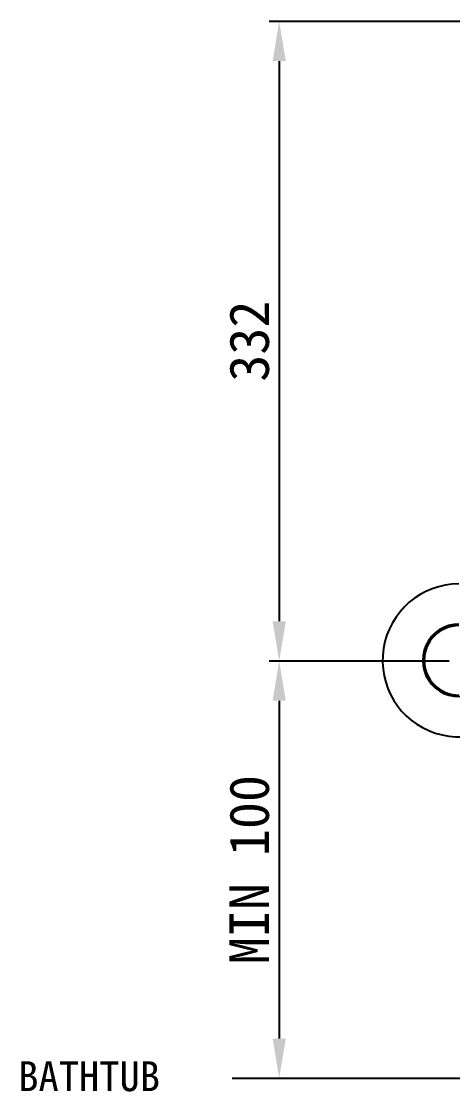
# Model space of a CAD drawing. Extents: x 13 to 1049, y 29 to 427.
# Drawn here: x 12.9 to 56.4, y 67.3 to 175.1 of the extents above; entities that cross this region are included whole.
import ezdxf

# ---------------------------------------------------------------- set-up
doc = ezdxf.new("R2010")
doc.units = 0
doc.header["$LTSCALE"] = 23.1
doc.header["$MEASUREMENT"] = 0
doc.layers.get('0').update_dxf_attribs({"linetype": 'CONTINUOUS'})
doc.layers.get('Defpoints').update_dxf_attribs({"linetype": 'CONTINUOUS'})
doc.dimstyles.get("Standard").update_dxf_attribs({"dimtxt": 2.5, "dimasz": 0.18, "dimexe": 0.18, "dimexo": 0.0625, "dimgap": 0.09, "dimtad": 0, "dimtih": 1, "dimtoh": 1, "dimdec": 4, "dimzin": 0, "dimdsep": 46, "dimtxsty": 'Standard', "dimcen": 0.09, "dimadec": 0, "dimazin": 0, "dimtp": 0.001, "dimtm": 0.001, "dimtfac": 0.6, "dimtdec": 4, "dimtofl": 0, "dimtmove": 0, "dimatfit": 0, "dimfxl": 0, "dimtolj": 1, "dimtzin": 0, "dimarcsym": 0})

# ---------------------------------------------------------------- blocks, each defined once
blk = doc.blocks.new('*D20')
at = {"color": 0, "lineweight": -2}
for p, q in [((211.16, 175.11), (37.89, 175.11)), ((38.89, 171.11), (38.89, 114.7)), ((56.01, 110.7), (37.89, 110.7))]:
    blk.add_line(p, q, dxfattribs=at)
at = {"color": 0}
for points in [[(39.56, 171.11), (38.23, 171.11), (38.89, 175.11)], [(38.23, 114.7), (39.56, 114.7), (38.89, 110.7)]]:
    blk.add_solid(points, dxfattribs=at)
at = {"layer": 'Defpoints', "color": 0}
for p in [(212.16, 175.11), (38.89, 110.7), (57.01, 110.7)]:
    blk.add_point(p, dxfattribs=at)
at = {"color": 0, "insert": (35.89, 142.91), "char_height": 4, "attachment_point": 5, "rotation": 90}
blk.add_mtext('\\A1;332', dxfattribs=at)
blk = doc.blocks.new('*D23')
at = {"color": 0, "lineweight": -2}
for p, q in [((56.01, 110.7), (37.89, 110.7)), ((38.89, 106.7), (38.89, 72.69)), ((35.16, 68.69), (39.89, 68.69))]:
    blk.add_line(p, q, dxfattribs=at)
at = {"color": 0}
for points in [[(39.56, 106.7), (38.23, 106.7), (38.89, 110.7)], [(38.23, 72.69), (39.56, 72.69), (38.89, 68.69)]]:
    blk.add_solid(points, dxfattribs=at)
at = {"layer": 'Defpoints', "color": 0}
for p in [(57.01, 110.7), (34.16, 68.69), (38.89, 68.69)]:
    blk.add_point(p, dxfattribs=at)
at = {"color": 0, "insert": (35.89, 89.7), "char_height": 4, "attachment_point": 5, "rotation": 90}
blk.add_mtext('\\A1;MIN 100', dxfattribs=at)

msp = doc.modelspace()

# ---------------------------------------------------------------- linework, layer by layer
at = {"color": 1}
msp.add_line((34.1582, 68.69207), (230.94888, 68.69207), dxfattribs=at)
at = {"color": 7, "linetype": 'Continuous', "lineweight": 25}
for radius, start, end in [(7.7, 90, 332.9643082), (3.65, 90, 286.4829701), (3.5, 90, 180), (3.5, 180, 270)]:
    msp.add_arc((57.00829, 110.76421), radius, start, end, dxfattribs=at)

# ---------------------------------------------------------------- texts
at = {"color": 1}
msp.add_text('BATHTUB', height=3, dxfattribs=at).set_placement((12.58963, 67.39267))

# ---------------------------------------------------------------- dimensions: what is measured, and where the dimension line sits
for base, p1, p2, text, picture, middle in [((38.89187, 110.70171), (212.15501, 175.11093), (57.00829, 110.70171), '332', '*D20', (35.89187, 142.90632)), ((38.89187, 68.69207), (57.00829, 110.70171), (34.1582, 68.69207), 'MIN 100', '*D23', (35.89187, 89.69689))]:
    dim = msp.add_linear_dim(base=base, p1=p1, p2=p2, angle=90, text=text, dimstyle='Standard', override={"dimtxt": 4, "dimasz": 4, "dimexe": 1, "dimexo": 1, "dimgap": 1, "dimtad": 1, "dimtih": 0, "dimtoh": 0, "dimlfac": 1, "dimcen": 3.78, "dimtp": 0, "dimtm": 0, "dimtfac": 1, "dimtmove": 1, "dimatfit": 3})
    dim.commit()
    dim.dimension.update_dxf_attribs({"geometry": picture, "text_midpoint": middle})

doc.saveas('drawing.dxf')
